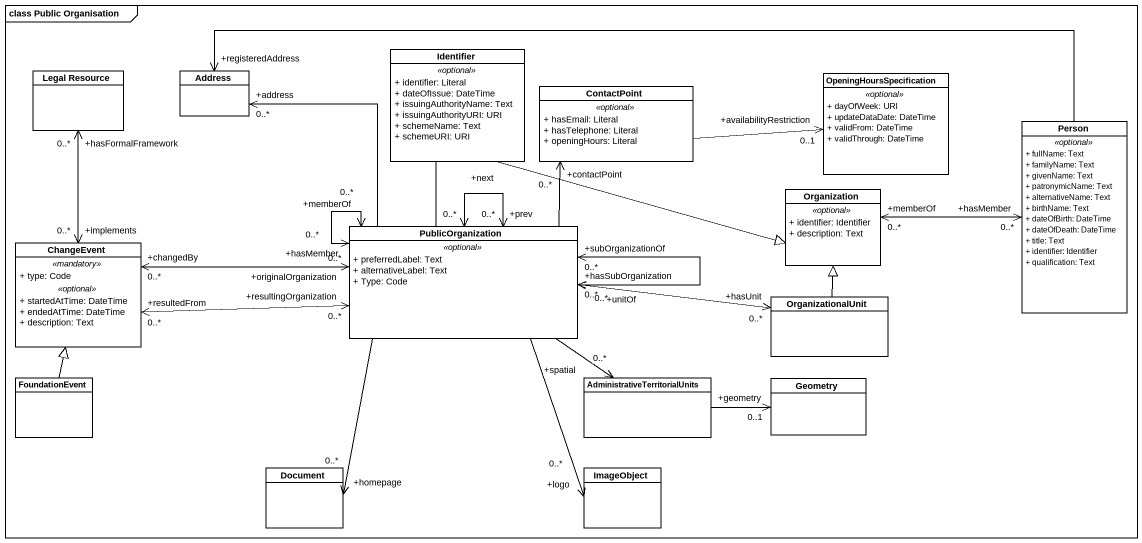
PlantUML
@startuml
mainframe class Public Organisation
hide circle
hide empty members
skinparam classAttributeIconSize 0
class Identifier {
  .. <<optional>> ..
  + identifier: Literal
  + dateOfIssue: DateTime
  + issuingAuthorityName: Text
  + issuingAuthorityURI: URI
  + schemeName: Text
  + schemeURI: URI
}
class "Legal Resource" as Legal_Resource
class Address
class ContactPoint {
  .. <<optional>> ..
  + hasEmail: Literal
  + hasTelephone: Literal
  + openingHours: Literal
}
class OpeningHoursSpecification {
  .. <<optional>> ..
  + dayOfWeek: URI
  + updateDataDate: DateTime
  + validFrom: DateTime
  + validThrough: DateTime
}
class "Person" as Person_ {
  .. <<optional>> ..
  + fullName: Text
  + familyName: Text
  + givenName: Text
  + patronymicName: Text
  + alternativeName: Text
  + birthName: Text
  + dateOfBirth: DateTime
  + dateOfDeath: DateTime
  + title: Text
  + identifier: Identifier
  + qualification: Text
}
class Organization {
  .. <<optional>> ..
  + identifier: Identifier
  + description: Text
}
class ChangeEvent {
  .. <<mandatory>> ..
  + type: Code
  .. <<optional>> ..
  + startedAtTime: DateTime
  + endedAtTime: DateTime
  + description: Text
}
class PublicOrganization {
  .. <<optional>> ..
  + preferredLabel: Text
  + alternativeLabel: Text
  + Type: Code
}
class OrganizationalUnit
class FoundationEvent
class "AdministrativeTerritorialUnits" as AdministrativeTerritorialUni
class Geometry
class Document
class ImageObject
ContactPoint -right-> "+availabilityRestriction\n0..1" OpeningHoursSpecification
Person_ -left-> "+registeredAddress" Address
Person_ "+hasMember\n0..*" <-left-> "+memberOf\n0..*" Organization
ChangeEvent "+implements\n0..*" <-up-> "+hasFormalFramework\n0..*" Legal_Resource
ChangeEvent "+changedBy\n0..*" <-right-> "+originalOrganization\n0..*" PublicOrganization
PublicOrganization -up-> "+address\n0..*" Address
PublicOrganization -up-> "+contactPoint\n0..*" ContactPoint
PublicOrganization -right-|> Organization
PublicOrganization "+resultingOrganization\n0..*" <-left-> "+resultedFrom\n0..*" ChangeEvent
PublicOrganization "+prev\n0..*" <--> "+next\n0..*" PublicOrganization
PublicOrganization "+hasSubOrganization\n0..*" <--> "+subOrganizationOf\n0..*" PublicOrganization
PublicOrganization "+memberOf\n0..*" <--> "+hasMember\n0..*" PublicOrganization
PublicOrganization "+unitOf\n0..*" <-right-> "+hasUnit\n0..*" OrganizationalUnit
PublicOrganization --> "+spatial\n0..*" AdministrativeTerritorialUni
PublicOrganization --> "+homepage\n0..*" Document
PublicOrganization --> "+logo\n0..*" ImageObject
OrganizationalUnit -up-|> Organization
FoundationEvent -up-|> ChangeEvent
AdministrativeTerritorialUni -right-> "+geometry\n0..1" Geometry
@enduml
